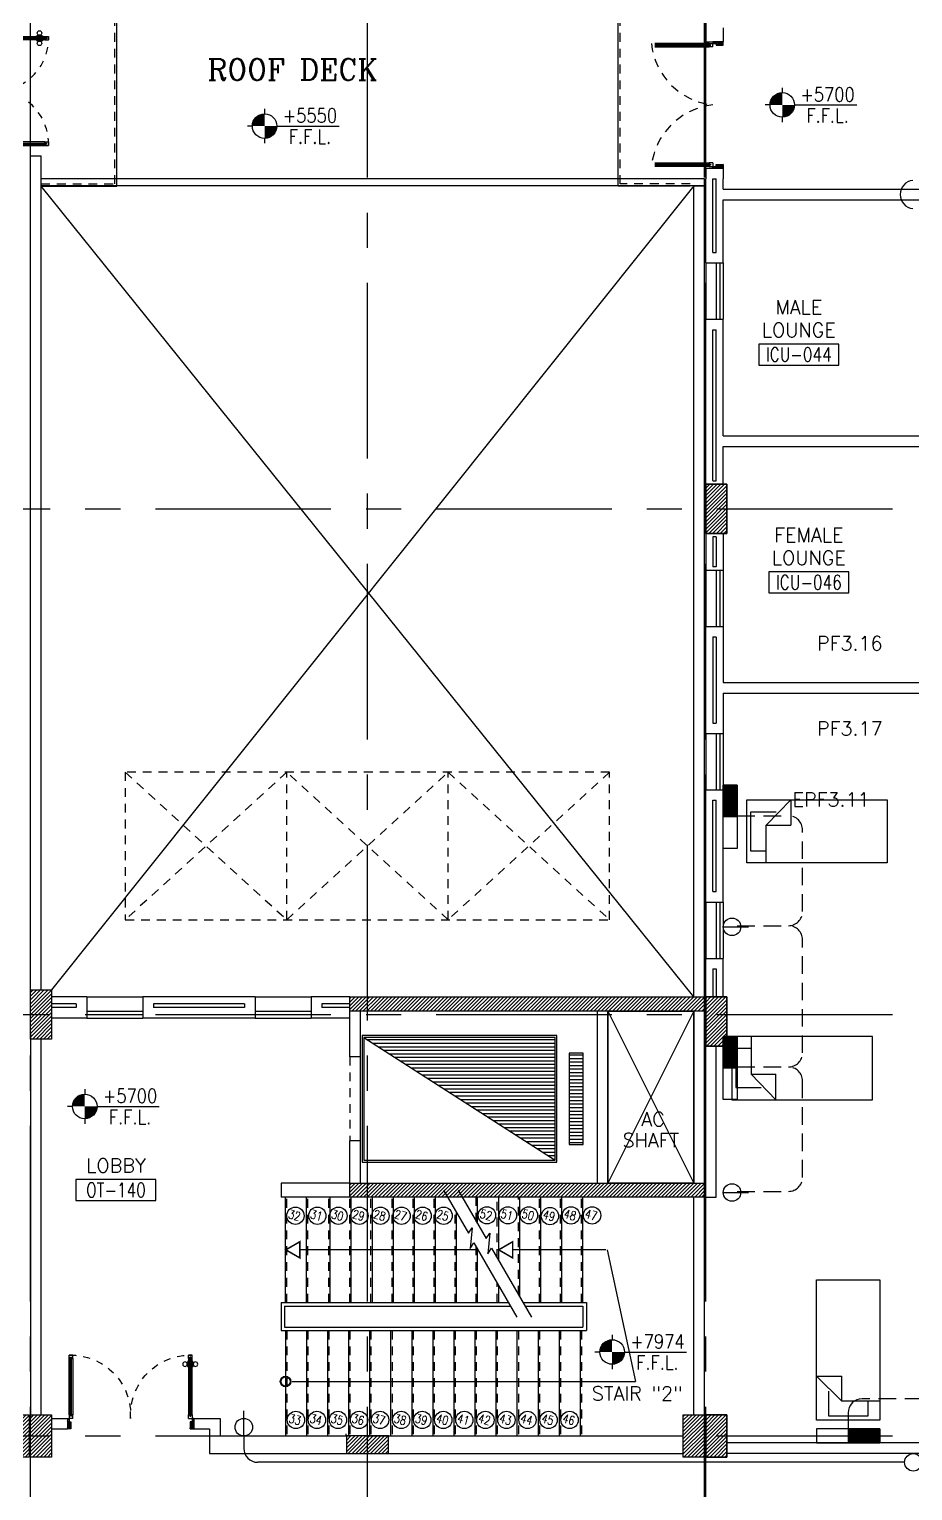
# Model space of a CAD drawing. Extents: x -0.4 to 91.9, y -1.1 to 78.4.
# Drawn here: x 42.55 to 55.14, y 36.19 to 57 of the extents above; entities that cross this region are included whole.
import ezdxf
from ezdxf.enums import TextEntityAlignment as Align

# ---------------------------------------------------------------- set-up
doc = ezdxf.new("R2010")
doc.units = 0
doc.header["$MEASUREMENT"] = 0
for name, pattern in [('CENTERX2', [4, 2.5, -0.5, 0.5, -0.5]), ('HIDDEN', [0.375, 0.25, -0.125]), ('HIDDEN2', [0.1875, 0.125, -0.0625])]:
    doc.linetypes.add(name, pattern=pattern)
doc.layers.get('0').update_dxf_attribs({"color": 11, "linetype": 'CONTINUOUS'})
for name, color, linetype in [('AXES', 11, 'CENTERX2'), ('COL', 11, 'CONTINUOUS'), ('DOOR', 11, 'CONTINUOUS'), ('E-CLINE', 2, 'CONTINUOUS'), ('E-HLINE', 2, 'HIDDEN'), ('E-SOCKETS', 4, 'CONTINUOUS'), ('E-TEXT', 4, 'CONTINUOUS'), ('FUR', 11, 'CONTINUOUS'), ('HAT', 11, 'CONTINUOUS'), ('HIDDEN', 11, 'HIDDEN2'), ('INSUL', 11, 'CONTINUOUS'), ('LEV-PL', 11, 'CONTINUOUS'), ('LIFTS', 11, 'CONTINUOUS'), ('RM-BOX', 11, 'CONTINUOUS'), ('RM-NAME', 11, 'CONTINUOUS'), ('RM-NO', 11, 'CONTINUOUS'), ('ROOF', 11, 'CONTINUOUS'), ('SHAFT', 11, 'CONTINUOUS'), ('STR', 11, 'CONTINUOUS'), ('WALL', 11, 'CONTINUOUS'), ('WIN', 11, 'CONTINUOUS')]:
    doc.layers.add(name, color=color, linetype=linetype)
doc.styles.add('ROMANC', font='romanc', dxfattribs={"height": 0.1})
doc.styles.add('ROMANS', font='ROMANS.shx', dxfattribs={"width": 0.6})
doc.styles.add('S', font='ROMANS.SHX')

# ---------------------------------------------------------------- blocks, each defined once
blk = doc.blocks.new('RM1')
at = {"layer": 'RM-BOX'}
blk.add_lwpolyline([(570, -200), (-570, -200), (-570, -500), (570, -500)], close=True, dxfattribs=at)
at = {"layer": 'RM-NAME', "style": 'ROMANS'}
for tag, p in [('ROOMNAME1', (0, 324)), ('ROOMNAME2', (0, 0))]:
    blk.add_attdef(tag, text='', height=200, dxfattribs=at).set_placement(p, align=Align.MIDDLE)
at = {"layer": 'RM-NO', "style": 'ROMANS', "width": 0.8}
blk.add_attdef('ROOMNO', text='', height=200, dxfattribs=at).set_placement((0, -350), align=Align.MIDDLE)
blk = doc.blocks.new('*X42')
at = {"color": 0}
for p, q in [((61359, 153159), (61540, 153340)), ((61359, 153212), (61487, 153340)), ((61359, 153265), (61434, 153340)), ((61359, 153318), (61380, 153340)), ((61393, 153140), (61593, 153340)), ((61446, 153140), (61646, 153340)), ((61499, 153140), (61699, 153340)), ((61552, 153140), (61752, 153340)), ((61605, 153140), (61805, 153340)), ((61658, 153140), (61858, 153340)), ((61711, 153140), (61911, 153340)), ((61764, 153140), (61964, 153340)), ((61817, 153140), (62017, 153340)), ((61870, 153140), (62070, 153340)), ((61923, 153140), (62123, 153340)), ((61976, 153140), (62176, 153340)), ((62029, 153140), (62229, 153340)), ((62082, 153140), (62282, 153340)), ((62135, 153140), (62335, 153340)), ((62188, 153140), (62388, 153340)), ((62241, 153140), (62441, 153340)), ((62294, 153140), (62494, 153340)), ((62347, 153140), (62547, 153340)), ((62400, 153140), (62600, 153340)), ((62453, 153140), (62653, 153340)), ((62506, 153140), (62706, 153340)), ((62559, 153140), (62759, 153340)), ((62612, 153140), (62812, 153340)), ((62665, 153140), (62865, 153340)), ((62718, 153140), (62918, 153340)), ((62771, 153140), (62971, 153340)), ((62825, 153140), (63025, 153340)), ((62878, 153140), (63078, 153340)), ((62931, 153140), (63131, 153340)), ((62984, 153140), (63184, 153340)), ((63037, 153140), (63237, 153340)), ((63090, 153140), (63290, 153340)), ((63143, 153140), (63343, 153340)), ((63196, 153140), (63396, 153340)), ((63249, 153140), (63449, 153340)), ((63302, 153140), (63502, 153340)), ((63355, 153140), (63555, 153340)), ((63408, 153140), (63608, 153340)), ((63461, 153140), (63661, 153340)), ((63514, 153140), (63714, 153340)), ((63567, 153140), (63767, 153340)), ((63620, 153140), (63820, 153340)), ((63673, 153140), (63873, 153340)), ((63726, 153140), (63926, 153340)), ((63779, 153140), (63979, 153340)), ((63832, 153140), (64032, 153340)), ((63885, 153140), (64085, 153340)), ((63938, 153140), (64138, 153340)), ((63991, 153140), (64191, 153340)), ((64044, 153140), (64244, 153340)), ((64097, 153140), (64297, 153340)), ((64150, 153140), (64350, 153340)), ((64203, 153140), (64403, 153340)), ((64256, 153140), (64456, 153340)), ((64309, 153140), (64509, 153340)), ((64362, 153140), (64562, 153340)), ((64416, 153140), (64616, 153340)), ((64469, 153140), (64669, 153340)), ((64522, 153140), (64722, 153340)), ((64575, 153140), (64775, 153340)), ((64628, 153140), (64828, 153340)), ((64681, 153140), (64881, 153340)), ((64734, 153140), (64934, 153340)), ((64787, 153140), (64987, 153340)), ((64840, 153140), (65040, 153340)), ((64893, 153140), (65093, 153340)), ((64946, 153140), (65146, 153340)), ((64999, 153140), (65199, 153340)), ((65052, 153140), (65252, 153340)), ((65105, 153140), (65305, 153340)), ((65158, 153140), (65358, 153340)), ((65211, 153140), (65411, 153340)), ((65264, 153140), (65464, 153340)), ((65317, 153140), (65517, 153340)), ((65370, 153140), (65570, 153340)), ((65423, 153140), (65623, 153340)), ((65476, 153140), (65676, 153340)), ((65529, 153140), (65729, 153340)), ((65582, 153140), (65782, 153340)), ((65635, 153140), (65835, 153340)), ((65688, 153140), (65888, 153340)), ((65741, 153140), (65941, 153340)), ((65794, 153140), (65994, 153340)), ((65847, 153140), (66047, 153340)), ((65900, 153140), (66100, 153340)), ((65953, 153140), (66153, 153340)), ((66007, 153140), (66207, 153340)), ((66060, 153140), (66260, 153340)), ((66113, 153140), (66313, 153340)), ((66166, 153140), (66366, 153340)), ((66219, 153140), (66409, 153330)), ((66272, 153140), (66409, 153277)), ((66325, 153140), (66409, 153224)), ((66378, 153140), (66409, 153171))]:
    blk.add_line(p, q, dxfattribs=at)
blk = doc.blocks.new('*X41')
at = {"color": 0}
for p, q in [((61359, 155811), (61538, 155990)), ((61359, 155864), (61485, 155990)), ((61359, 155917), (61432, 155990)), ((61359, 155970), (61379, 155990)), ((61391, 155790), (61591, 155990)), ((61444, 155790), (61644, 155990)), ((61497, 155790), (61697, 155990)), ((61550, 155790), (61750, 155990)), ((61603, 155790), (61803, 155990)), ((61656, 155790), (61856, 155990)), ((61709, 155790), (61909, 155990)), ((61762, 155790), (61962, 155990)), ((61815, 155790), (62015, 155990)), ((61868, 155790), (62068, 155990)), ((61921, 155790), (62121, 155990)), ((61974, 155790), (62174, 155990)), ((62027, 155790), (62227, 155990)), ((62080, 155790), (62280, 155990)), ((62133, 155790), (62333, 155990)), ((62186, 155790), (62386, 155990)), ((62240, 155790), (62440, 155990)), ((62293, 155790), (62493, 155990)), ((62346, 155790), (62546, 155990)), ((62399, 155790), (62599, 155990)), ((62452, 155790), (62652, 155990)), ((62505, 155790), (62705, 155990)), ((62558, 155790), (62758, 155990)), ((62611, 155790), (62811, 155990)), ((62664, 155790), (62864, 155990)), ((62717, 155790), (62917, 155990)), ((62770, 155790), (62970, 155990)), ((62823, 155790), (63023, 155990)), ((62876, 155790), (63076, 155990)), ((62929, 155790), (63129, 155990)), ((62982, 155790), (63182, 155990)), ((63035, 155790), (63235, 155990)), ((63088, 155790), (63288, 155990)), ((63141, 155790), (63341, 155990)), ((63194, 155790), (63394, 155990)), ((63247, 155790), (63447, 155990)), ((63300, 155790), (63500, 155990)), ((63353, 155790), (63553, 155990)), ((63406, 155790), (63606, 155990)), ((63459, 155790), (63659, 155990)), ((63512, 155790), (63712, 155990)), ((63565, 155790), (63765, 155990)), ((63618, 155790), (63818, 155990)), ((63671, 155790), (63871, 155990)), ((63724, 155790), (63924, 155990)), ((63777, 155790), (63977, 155990)), ((63830, 155790), (64030, 155990)), ((63884, 155790), (64084, 155990)), ((63937, 155790), (64137, 155990)), ((63990, 155790), (64190, 155990)), ((64043, 155790), (64243, 155990)), ((64096, 155790), (64296, 155990)), ((64149, 155790), (64349, 155990)), ((64202, 155790), (64402, 155990)), ((64255, 155790), (64455, 155990)), ((64308, 155790), (64508, 155990)), ((64361, 155790), (64561, 155990)), ((64414, 155790), (64614, 155990)), ((64467, 155790), (64667, 155990)), ((64520, 155790), (64720, 155990)), ((64573, 155790), (64773, 155990)), ((64626, 155790), (64826, 155990)), ((64679, 155790), (64879, 155990)), ((64732, 155790), (64932, 155990)), ((64785, 155790), (64985, 155990)), ((64838, 155790), (65038, 155990)), ((64891, 155790), (65091, 155990)), ((64944, 155790), (65144, 155990)), ((64997, 155790), (65197, 155990)), ((65050, 155790), (65250, 155990)), ((65103, 155790), (65303, 155990)), ((65156, 155790), (65356, 155990)), ((65209, 155790), (65409, 155990)), ((65262, 155790), (65462, 155990)), ((65315, 155790), (65515, 155990)), ((65368, 155790), (65568, 155990)), ((65421, 155790), (65621, 155990)), ((65475, 155790), (65675, 155990)), ((65528, 155790), (65728, 155990)), ((65581, 155790), (65781, 155990)), ((65634, 155790), (65834, 155990)), ((65687, 155790), (65887, 155990)), ((65740, 155790), (65940, 155990)), ((65793, 155790), (65993, 155990)), ((65846, 155790), (66046, 155990)), ((65899, 155790), (66099, 155990)), ((65952, 155790), (66152, 155990)), ((66005, 155790), (66205, 155990)), ((66058, 155790), (66258, 155990)), ((66111, 155790), (66311, 155990)), ((66164, 155790), (66364, 155990)), ((66217, 155790), (66409, 155982)), ((66270, 155790), (66409, 155929)), ((66323, 155790), (66409, 155876)), ((66376, 155790), (66409, 155823))]:
    blk.add_line(p, q, dxfattribs=at)
blk = doc.blocks.new('*X34')
at = {"color": 0}
for p, q in [((140176, 227700), (140376, 227700)), ((140176, 227650), (140376, 227650)), ((140176, 227600), (140376, 227600)), ((140176, 227550), (140376, 227550)), ((140176, 227500), (140376, 227500)), ((140176, 227450), (140376, 227450)), ((140176, 227400), (140376, 227400)), ((140176, 227350), (140376, 227350)), ((140176, 227300), (140376, 227300)), ((140176, 227250), (140376, 227250)), ((140176, 227200), (140376, 227200)), ((140176, 227150), (140376, 227150)), ((140176, 227100), (140376, 227100)), ((140176, 227050), (140376, 227050)), ((140176, 227000), (140376, 227000)), ((140176, 226950), (140376, 226950)), ((140176, 226900), (140376, 226900)), ((140176, 226850), (140376, 226850)), ((140176, 226800), (140376, 226800)), ((140176, 226750), (140376, 226750)), ((140176, 226700), (140376, 226700)), ((140176, 226650), (140376, 226650)), ((140176, 226600), (140376, 226600)), ((140176, 226550), (140376, 226550)), ((140176, 226500), (140376, 226500)), ((140176, 226450), (140376, 226450))]:
    blk.add_line(p, q, dxfattribs=at)
blk = doc.blocks.new('*X35')
at = {"color": 0}
for p, q in [((477438, 147300), (480112, 147300)), ((477516, 147250), (480112, 147250)), ((477594, 147200), (480112, 147200)), ((477671, 147150), (480112, 147150)), ((477749, 147100), (480112, 147100)), ((477827, 147050), (480112, 147050)), ((477905, 147000), (480112, 147000)), ((477983, 146950), (480112, 146950)), ((478061, 146900), (480112, 146900)), ((478139, 146850), (480112, 146850)), ((478216, 146800), (480112, 146800)), ((478294, 146750), (480112, 146750)), ((478372, 146700), (480112, 146700)), ((478450, 146650), (480112, 146650)), ((478528, 146600), (480112, 146600)), ((478606, 146550), (480112, 146550)), ((478684, 146500), (480112, 146500)), ((478761, 146450), (480112, 146450)), ((478839, 146400), (480112, 146400)), ((478917, 146350), (480112, 146350)), ((478995, 146300), (480112, 146300)), ((479073, 146250), (480112, 146250)), ((479151, 146200), (480112, 146200)), ((479229, 146150), (480112, 146150)), ((479306, 146100), (480112, 146100)), ((479384, 146050), (480112, 146050)), ((479462, 146000), (480112, 146000)), ((479540, 145950), (480112, 145950)), ((479618, 145900), (480112, 145900)), ((479696, 145850), (480112, 145850)), ((479774, 145800), (480112, 145800)), ((479851, 145750), (480112, 145750)), ((479929, 145700), (480112, 145700)), ((480007, 145650), (480112, 145650)), ((480085, 145600), (480112, 145600))]:
    blk.add_line(p, q, dxfattribs=at)
blk = doc.blocks.new('LEV1')
at = {"layer": 'LEV-PL'}
for p, q in [((0, 245), (0, 175)), ((-175, 0), (-245, 0)), ((175, 0), (1061, 0)), ((0, -175), (0, -245))]:
    blk.add_line(p, q, dxfattribs=at)
at = {"layer": 'LEV-PL', "const_width": 175}
for points in [[(-88, 0, -0.414214), (0, 88, -1)], [(88, 0, -0.414214), (0, -88, -1)]]:
    blk.add_lwpolyline(points, format="xyb", dxfattribs=at)
at = {"layer": 'LEV-PL'}
blk.add_circle((0, 0), 175, dxfattribs=at)
at = {"layer": 'LEV-PL', "color": 4, "style": 'S', "width": 0.85}
for tag, p in [('+0000', (646, 50)), ('F.F.L.', (646, -250))]:
    blk.add_attdef(tag, text='', height=200, dxfattribs=at).set_placement(p, align=Align.CENTER)
blk = doc.blocks.new('A$C1DFA4FE8')
at = {"layer": 'DOOR', "color": 0, "linetype": 'ByBlock'}
for p, q in [((0, 1631), (0, 1581)), ((0, 1581), (0, 1631)), ((50, 1631), (0, 1631)), ((50, 1581), (0, 1581)), ((30, 1614), (30, 1598)), ((50, 1614), (30, 1614)), ((50, 1598), (30, 1598)), ((50, 1631), (50, 1614)), ((50, 1598), (50, 1581)), ((750, 1614), (750, 1631)), ((750, 1631), (800, 1631)), ((770, 1614), (750, 1614)), ((750, 1581), (750, 1598)), ((750, 1598), (770, 1598)), ((800, 1581), (750, 1581)), ((770, 1598), (770, 1614)), ((950, 1656), (800, 1656)), ((800, 1656), (800, 1631)), ((800, 1581), (800, 1631)), ((800, 1631), (850, 1631)), ((850, 1631), (850, 1606)), ((850, 1606), (950, 1606)), ((950, 1606), (950, 1656)), ((0, 81), (0, 131)), ((0, 131), (0, 81)), ((50, 131), (0, 131)), ((50, 81), (0, 81)), ((30, 98), (30, 114)), ((50, 114), (30, 114)), ((50, 98), (30, 98)), ((50, 114), (50, 131)), ((50, 81), (50, 98)), ((83, 131), (83, 138)), ((173, 138), (83, 138)), ((83, 81), (83, 74)), ((173, 74), (83, 74)), ((95, 138), (95, 147)), ((95, 147), (160, 147)), ((95, 138), (160, 138)), ((95, 74), (95, 65)), ((95, 74), (160, 74)), ((95, 65), (160, 65)), ((160, 138), (160, 147)), ((160, 74), (160, 65)), ((173, 131), (173, 138)), ((173, 81), (173, 74)), ((750, 131), (750, 114)), ((800, 131), (750, 131)), ((750, 114), (770, 114)), ((750, 98), (750, 81)), ((770, 98), (750, 98)), ((750, 81), (800, 81)), ((770, 114), (770, 98)), ((800, 131), (800, 81)), ((800, 56), (800, 81)), ((800, 81), (850, 81)), ((950, 56), (800, 56)), ((850, 106), (950, 106)), ((850, 81), (850, 106)), ((950, 106), (950, 56))]:
    blk.add_line(p, q, dxfattribs=at)
at = {"layer": 'DOOR', "linetype": 'ByBlock'}
for p, q in [((750, 1631), (50, 1631)), ((750, 1614), (50, 1614)), ((750, 1598), (50, 1598)), ((50, 1581), (750, 1581)), ((50, 131), (750, 131)), ((750, 114), (50, 114)), ((750, 98), (50, 98)), ((750, 81), (50, 81))]:
    blk.add_line(p, q, dxfattribs=at)
at = {"layer": 'DOOR', "color": 9, "linetype": 'ByBlock'}
for p, q in [((950, 1606), (837, 1656)), ((950, 1606), (850, 1619)), ((950, 1606), (910, 1656)), ((950, 106), (837, 56)), ((950, 106), (850, 93)), ((950, 106), (910, 56))]:
    blk.add_line(p, q, dxfattribs=at)
at = {"layer": 'DOOR', "color": 0, "linetype": 'ByBlock'}
for centre in [(128, 179), (128, 32)]:
    blk.add_circle(centre, 32.4, dxfattribs=at)
at = {"layer": 'DOOR', "linetype": 'HIDDEN', "ltscale": 0.5}
for centre, start, end in [((752, 1606), 178.0938, 273.7249), ((752, 106), 86.2751, 181.9062)]:
    blk.add_arc(centre, 752, start, end, dxfattribs=at)
at = {"layer": 'DOOR', "color": 9, "linetype": 'ByBlock'}
for centre, radius, start, end in [((950, 1606), 154, 161.1053, 166.2858), ((950, 1606), 134, 158.1598, 169.28), ((950, 1606), 114, 154.0838, 167.3774), ((950, 1606), 94.4, 148.0182, 180), ((950, 1606), 74.4, 137.7764, 180), ((950, 1606), 54.4, 113.2074, 180), ((950, 1606), 34.4, 90, 180), ((950, 1606), 14.4, 90, 180), ((950, 106), 154, 193.7142, 198.8947), ((950, 106), 134, 190.72, 201.8402), ((950, 106), 114, 192.6226, 205.9162), ((950, 106), 94.4, 180, 211.9818), ((950, 106), 74.4, 180, 222.2236), ((950, 106), 54.4, 180, 246.7926), ((950, 106), 34.4, 180, 270), ((950, 106), 14.4, 180, 270)]:
    blk.add_arc(centre, radius, start, end, dxfattribs=at)
blk = doc.blocks.new('C11')
at = {"layer": 'HAT'}
h = blk.add_hatch(dxfattribs=at)
h.set_pattern_fill('ANSI31', color=256, scale=300, style=0)
h.set_pattern_definition([(45, (-248556.182, -75061.005), (-26.5165043, 26.5165043), [])])
h.paths.add_polyline_path([(300, 700), (0, 700), (0, 350), (300, 350)])
h.paths.add_polyline_path([(300, 350), (0, 350), (0, 0), (300, 0)])
at = {"layer": 'COL'}
blk.add_lwpolyline([(300, 700), (300, 0), (0, 0), (0, 700)], close=True, dxfattribs=at)
blk = doc.blocks.new('C5V')
at = {"layer": 'HAT'}
h = blk.add_hatch(dxfattribs=at)
h.set_pattern_fill('ANSI31', color=256, scale=300, style=0)
h.set_pattern_definition([(45, (-249196.182, -54711.005), (-26.5165043, 26.5165043), [])])
h.paths.add_polyline_path([(-20, 600), (-320, 600), (-320, 300), (-20, 300)])
h.paths.add_polyline_path([(-20, 300), (-320, 300), (-320, 0), (-20, 0)])
h = blk.add_hatch(dxfattribs=at)
h.set_pattern_fill('ANSI31', color=256, scale=300, style=0)
h.set_pattern_definition([(45, (-248876.182, -54711.005), (-26.5165043, 26.5165043), [])])
h.paths.add_polyline_path([(300, 600), (0, 600), (0, 300), (300, 300)])
h.paths.add_polyline_path([(300, 300), (0, 300), (0, 0), (300, 0)])
at = {"layer": 'COL'}
for points in [[(-20, 600), (-20, 0), (-320, 0), (-320, 600)], [(300, 600), (300, 0), (0, 0), (0, 600)]]:
    blk.add_lwpolyline(points, close=True, dxfattribs=at)
blk = doc.blocks.new('A$C272A55A0')
at = {"layer": 'DOOR', "color": 0, "linetype": 'ByBlock'}
for p, q in [((0, 900), (0, 1050)), ((50, 1050), (0, 1050)), ((50, 950), (50, 1050)), ((1750, 950), (1750, 1050)), ((1750, 1050), (1800, 1050)), ((1800, 1050), (1800, 900)), ((0, 900), (25, 900)), ((25, 950), (50, 950)), ((25, 900), (25, 950)), ((75, 900), (25, 900)), ((25, 850), (25, 900)), ((42, 850), (25, 850)), ((58, 870), (42, 870)), ((42, 870), (42, 850)), ((58, 850), (58, 870)), ((75, 850), (58, 850)), ((75, 900), (75, 850)), ((1725, 900), (1775, 900)), ((1725, 900), (1725, 850)), ((1725, 850), (1742, 850)), ((1742, 870), (1758, 870)), ((1742, 850), (1742, 870)), ((1775, 950), (1750, 950)), ((1758, 870), (1758, 850)), ((1758, 850), (1775, 850)), ((1775, 900), (1775, 950)), ((1800, 900), (1775, 900)), ((1775, 850), (1775, 900)), ((25, 50), (42, 50)), ((25, 50), (25, 0)), ((25, 0), (75, 0)), ((75, 0), (25, 0)), ((42, 50), (42, 30)), ((42, 30), (58, 30)), ((58, 50), (75, 50)), ((58, 50), (58, 30)), ((75, 50), (75, 0)), ((1718, 160), (1709, 160)), ((1709, 95), (1709, 160)), ((1718, 95), (1709, 95)), ((1725, 173), (1718, 173)), ((1718, 173), (1718, 83)), ((1718, 95), (1718, 160)), ((1725, 83), (1718, 83)), ((1742, 50), (1725, 50)), ((1725, 50), (1725, 0)), ((1775, 0), (1725, 0)), ((1725, 0), (1775, 0)), ((1742, 50), (1742, 30)), ((1758, 30), (1742, 30)), ((1775, 50), (1758, 50)), ((1758, 50), (1758, 30)), ((1775, 173), (1782, 173)), ((1775, 83), (1782, 83)), ((1775, 50), (1775, 0)), ((1782, 173), (1782, 83)), ((1782, 160), (1791, 160)), ((1782, 95), (1782, 160)), ((1782, 95), (1791, 95)), ((1791, 95), (1791, 160))]:
    blk.add_line(p, q, dxfattribs=at)
at = {"layer": 'DOOR', "color": 9, "linetype": 'ByBlock'}
for p, q in [((50, 1050), (0, 1010)), ((50, 1050), (0, 937)), ((50, 1050), (37, 950)), ((1750, 1050), (1800, 1010)), ((1750, 1050), (1800, 937)), ((1750, 1050), (1763, 950))]:
    blk.add_line(p, q, dxfattribs=at)
at = {"layer": 'DOOR', "linetype": 'ByBlock'}
for p, q in [((25, 850), (25, 50)), ((42, 850), (42, 50)), ((58, 850), (58, 50)), ((75, 50), (75, 850)), ((1725, 50), (1725, 850)), ((1742, 850), (1742, 50)), ((1758, 850), (1758, 50)), ((1775, 850), (1775, 50))]:
    blk.add_line(p, q, dxfattribs=at)
at = {"layer": 'DOOR', "color": 0, "linetype": 'ByBlock'}
for centre in [(1676, 128), (1824, 128)]:
    blk.add_circle(centre, 32.4, dxfattribs=at)
at = {"layer": 'DOOR', "color": 9, "linetype": 'ByBlock'}
for centre, radius, start, end in [((50, 1050), 34.4, 180, 270), ((50, 1050), 14.4, 180, 270), ((1750, 1050), 14.4, 270, 0), ((1750, 1050), 34.4, 270, 0), ((50, 1050), 54.4, 203.2074, 270), ((50, 1050), 74.4, 227.7764, 270), ((50, 1050), 94.4, 238.0182, 270), ((50, 1050), 114, 244.0838, 257.3774), ((50, 1050), 134, 248.1598, 259.28), ((50, 1050), 154, 251.1053, 256.2858), ((1750, 1050), 54.4, 270, 336.7926), ((1750, 1050), 74.4, 270, 312.2236), ((1750, 1050), 94.4, 270, 301.9818), ((1750, 1050), 114, 282.6226, 295.9162), ((1750, 1050), 134, 280.72, 291.8402), ((1750, 1050), 154, 283.7142, 288.8947)]:
    blk.add_arc(centre, radius, start, end, dxfattribs=at)
at = {"layer": 'DOOR', "linetype": 'HIDDEN', "ltscale": 0.5}
for centre, start, end in [((50, 851), 268.3174, 3.2965), ((1750, 851), 176.7035, 271.6826)]:
    blk.add_arc(centre, 851, start, end, dxfattribs=at)
at = {"layer": 'WALL', "linetype": 'ByBlock'}
blk.add_line((1800, 900), (1800, 1050), dxfattribs=at)
blk = doc.blocks.new('BHU')
at = {"color": 8}
for p, q in [((0, -311), (145, 1)), ((0, -340), (159, 1)), ((0, -370), (173, 1)), ((0, -399), (187, 1)), ((0, -281), (132, 1)), ((0, -251), (118, 1)), ((0, -15), (7, 1)), ((0, -44), (21, 1)), ((0, -74), (35, 1)), ((0, -104), (49, 1)), ((0, -133), (63, 1)), ((0, -163), (76, 1)), ((0, -192), (90, 1)), ((0, -222), (104, 1)), ((0, -429), (199, -1)), ((4, -450), (199, -31)), ((18, -450), (199, -61)), ((32, -450), (199, -90)), ((45, -450), (199, -120)), ((59, -450), (199, -149)), ((73, -450), (199, -179)), ((87, -450), (199, -208)), ((101, -450), (199, -238)), ((114, -450), (199, -268)), ((128, -450), (199, -297)), ((142, -450), (199, -327)), ((156, -450), (199, -356)), ((169, -450), (199, -386)), ((183, -450), (199, -416)), ((197, -450), (199, -445))]:
    blk.add_line(p, q, dxfattribs=at)
at = {"layer": 'E-SOCKETS'}
for p, q in [((0, 450), (199, 450)), ((0, -450), (0, 450)), ((199, 450), (199, -450))]:
    blk.add_line(p, q, dxfattribs=at)
at = {"layer": 'E-SOCKETS', "color": 4}
for p, q in [((0, 1), (199, 1)), ((0, -450), (199, -450))]:
    blk.add_line(p, q, dxfattribs=at)

msp = doc.modelspace()

# ---------------------------------------------------------------- hatches: boundary and pattern name
at = {"layer": 'HAT'}
h = msp.add_hatch(dxfattribs=at)
h.set_pattern_fill('ANSI31', color=256, scale=0.3, style=0)
h.set_pattern_definition([(45, (-341.19523, -5.161), (-0.0265165043, 0.0265165043), [])])
h.paths.add_polyline_path([(47.37, 36.97), (47.07, 36.97), (47.07, 36.72), (47.37, 36.72)])
h.paths.add_polyline_path([(47.67, 36.97), (47.37, 36.97), (47.37, 36.72), (47.67, 36.72)])

# ---------------------------------------------------------------- linework, layer by layer
at = {"layer": 'AXES'}
for p, q in [((47.37, -1.1143), (47.37, 77.6984)), ((42.57, -1.1143), (42.57, 77.3484)), ((52.17, -1.1143), (52.17, 77.3484)), ((52.19, -1.1143), (52.19, 77.3484)), ((0.35, 50.17), (68.39, 50.17)), ((0.35, 42.97), (68.39, 42.97)), ((0.35, 36.97), (68.39, 36.97))]:
    msp.add_line(p, q, dxfattribs=at)
at = {"layer": 'COL'}
for points in [[(52.17, 43.22), (52.17, 43.02), (47.12, 43.02), (47.12, 43.22)], [(52.17, 40.57), (52.17, 40.37), (47.12, 40.37), (47.12, 40.57)], [(47.07, 36.97), (47.07, 36.72), (47.67, 36.72), (47.67, 36.97)]]:
    msp.add_lwpolyline(points, close=True, dxfattribs=at)
at = {"layer": 'DOOR', "color": 0, "linetype": 'ByBlock'}
for p, q in [((52.44, 56.82), (52.29, 56.82)), ((52.29, 56.82), (52.29, 56.795)), ((52.44, 56.77), (52.44, 56.82)), ((52.24, 56.778), (52.24, 56.795)), ((52.24, 56.795), (52.29, 56.795)), ((52.26, 56.778), (52.24, 56.778)), ((52.24, 56.745), (52.24, 56.762)), ((52.24, 56.762), (52.26, 56.762)), ((52.29, 56.745), (52.24, 56.745)), ((52.26, 56.762), (52.26, 56.778)), ((52.29, 56.745), (52.29, 56.795)), ((52.29, 56.795), (52.34, 56.795)), ((52.34, 56.795), (52.34, 56.77)), ((52.34, 56.77), (52.44, 56.77)), ((52.24, 55.095), (52.24, 55.078)), ((52.29, 55.095), (52.24, 55.095)), ((52.24, 55.078), (52.26, 55.078)), ((52.24, 55.062), (52.24, 55.045)), ((52.26, 55.062), (52.24, 55.062)), ((52.24, 55.045), (52.29, 55.045)), ((52.26, 55.078), (52.26, 55.062)), ((52.29, 55.095), (52.29, 55.045)), ((52.29, 55.02), (52.29, 55.045)), ((52.29, 55.045), (52.34, 55.045)), ((52.44, 55.02), (52.29, 55.02)), ((52.34, 55.07), (52.44, 55.07)), ((52.34, 55.045), (52.34, 55.07)), ((52.44, 55.07), (52.44, 55.02))]:
    msp.add_line(p, q, dxfattribs=at)
at = {"layer": 'DOOR', "color": 9, "linetype": 'ByBlock'}
for p, q in [((52.44, 56.77), (52.3263, 56.82)), ((52.44, 56.77), (52.3999, 56.82)), ((52.44, 56.77), (52.34, 56.7834)), ((52.44, 55.07), (52.3263, 55.02)), ((52.44, 55.07), (52.34, 55.0566)), ((52.44, 55.07), (52.3999, 55.02))]:
    msp.add_line(p, q, dxfattribs=at)
at = {"layer": 'DOOR', "linetype": 'ByBlock'}
for p, q in [((52.24, 56.795), (51.465, 56.795)), ((52.24, 56.778), (51.465, 56.778)), ((52.24, 56.762), (51.465, 56.762)), ((51.465, 56.745), (52.24, 56.745)), ((51.465, 55.095), (52.24, 55.095)), ((52.24, 55.078), (51.465, 55.078)), ((52.24, 55.062), (51.465, 55.062)), ((52.24, 55.045), (51.465, 55.045))]:
    msp.add_line(p, q, dxfattribs=at)
at = {"layer": 'DOOR', "color": 9, "linetype": 'ByBlock'}
for centre, radius, start, end in [((52.44, 56.77), 0.1544, 161.10529, 166.28577), ((52.44, 56.77), 0.1344, 158.15985, 169.28002), ((52.44, 56.77), 0.1144, 154.08384, 167.37743), ((52.44, 56.77), 0.0944, 148.01819, 180), ((52.44, 56.77), 0.0744, 137.77643, 180), ((52.44, 56.77), 0.0544, 113.20738, 180), ((52.44, 56.77), 0.0344, 90, 180), ((52.44, 56.77), 0.0144, 90, 180), ((52.44, 55.07), 0.1544, 193.71423, 198.89471), ((52.44, 55.07), 0.1344, 190.71998, 201.84015), ((52.44, 55.07), 0.1144, 192.62257, 205.91616), ((52.44, 55.07), 0.0944, 180, 211.98181), ((52.44, 55.07), 0.0744, 180, 222.22357), ((52.44, 55.07), 0.0544, 180, 246.79262), ((52.44, 55.07), 0.0344, 180, 270), ((52.44, 55.07), 0.0144, 180, 270)]:
    msp.add_arc(centre, radius, start, end, dxfattribs=at)
at = {"layer": 'DOOR', "linetype": 'HIDDEN', "ltscale": 0.5}
for centre, start, end in [((52.3972, 56.9022), 186.23095, 263.76895), ((52.3972, 54.9378), 96.23105, 173.76905)]:
    msp.add_arc(centre, 0.9881, start, end, dxfattribs=at)
at = {"layer": 'E-CLINE', "color": 4, "linetype": 'ByBlock'}
for p, q in [((54.2183, 37.2982), (54.2183, 37.0694)), ((45.6078, 36.97), (45.6078, 36.795)), ((55.0229, 36.595), (45.8078, 36.595))]:
    msp.add_line(p, q, dxfattribs=at)
for centre, radius, start, end in [((55.1605, 54.645), 0.201, 95.84198, 264.15802), ((54.4183, 37.2982), 0.2, 90, 180), ((45.8078, 36.795), 0.2, 180, 270)]:
    msp.add_arc(centre, radius, start, end, dxfattribs=at)
at = {"layer": 'E-HLINE', "color": 4}
for p, q in [((52.6394, 45.799), (53.369, 45.799)), ((53.569, 44.435), (53.569, 45.599)), ((52.6394, 44.235), (53.369, 44.235)), ((53.569, 42.4235), (53.569, 44.035)), ((52.6394, 42.2235), (53.369, 42.2235)), ((53.569, 40.6518), (53.569, 42.0235)), ((52.6394, 40.4518), (53.369, 40.4518)), ((55.2778, 37.4982), (54.4183, 37.4982))]:
    msp.add_line(p, q, dxfattribs=at)
for centre, start, end in [((53.369, 45.599), 0, 90), ((53.369, 44.435), 270, 0), ((53.369, 44.035), 0, 90), ((53.369, 42.4235), 270, 0), ((53.369, 42.0235), 0, 90), ((53.369, 40.6518), 270, 0)]:
    msp.add_arc(centre, 0.2, start, end, dxfattribs=at)
at = {"layer": 'E-SOCKETS'}
for p, q in [((52.44, 44.2189), (52.7983, 44.2189)), ((52.44, 40.4357), (52.7983, 40.4357)), ((45.6078, 36.97), (45.6078, 37.3283))]:
    msp.add_line(p, q, dxfattribs=at)
for centre in [(52.565, 44.2189), (52.565, 40.4357), (45.6078, 37.095), (55.1479, 36.595)]:
    msp.add_circle(centre, 0.125, dxfattribs=at)
at = {"layer": 'FUR'}
for p, q in [((52.7771, 46.0282), (54.7771, 46.0282)), ((52.7771, 45.1282), (52.7771, 46.0282)), ((53.0488, 45.667), (53.4022, 46.0282)), ((53.4022, 46.0282), (53.4022, 45.667)), ((54.7771, 46.0282), (54.7771, 45.1282)), ((52.8326, 45.856), (53.1923, 45.856)), ((52.8326, 45.2981), (52.8326, 45.856)), ((53.0488, 45.667), (53.4022, 45.667)), ((53.0488, 45.1282), (53.0488, 45.667)), ((53.0488, 45.2981), (52.8326, 45.2981)), ((54.7771, 45.1282), (52.7771, 45.1282)), ((54.5639, 42.6575), (52.5639, 42.6575)), ((52.5639, 42.6575), (52.5639, 41.7575)), ((52.8355, 42.6575), (52.8355, 42.1186)), ((54.5639, 41.7575), (54.5639, 42.6575)), ((52.6193, 42.4876), (52.6193, 41.9297)), ((52.8355, 42.4876), (52.6193, 42.4876)), ((52.8355, 42.1186), (53.1889, 42.1186)), ((52.8355, 42.1186), (53.1889, 41.7575)), ((53.1889, 41.7575), (53.1889, 42.1186)), ((52.6193, 41.9297), (52.979, 41.9297)), ((52.5639, 41.7575), (54.5639, 41.7575)), ((53.7694, 37.1944), (53.7694, 39.1944)), ((53.7694, 39.1944), (54.6694, 39.1944)), ((54.6694, 39.1944), (54.6694, 37.1944)), ((53.7694, 37.8194), (54.1306, 37.8194)), ((54.1306, 37.466), (53.7694, 37.8194)), ((54.1306, 37.466), (54.1306, 37.8194)), ((53.9416, 37.2498), (53.9416, 37.6095)), ((54.6694, 37.466), (54.1306, 37.466)), ((54.4995, 37.466), (54.4995, 37.2498)), ((54.4995, 37.2498), (53.9416, 37.2498)), ((54.6694, 37.1944), (53.7694, 37.1944))]:
    msp.add_line(p, q, dxfattribs=at)
at = {"layer": 'HIDDEN'}
for p, q in [((50.82, 46.42), (43.92, 46.42)), ((43.92, 46.42), (43.92, 44.32)), ((46.22, 46.42), (43.92, 44.32)), ((43.92, 46.42), (46.22, 44.32)), ((48.52, 44.32), (46.22, 46.42)), ((46.22, 44.32), (48.52, 46.42)), ((46.22, 44.32), (46.22, 46.42)), ((46.22, 44.32), (46.22, 46.42)), ((50.82, 46.42), (48.52, 44.32)), ((48.52, 46.42), (50.82, 44.32)), ((48.52, 44.32), (48.52, 46.42)), ((48.52, 44.32), (48.52, 46.42)), ((50.82, 44.32), (50.82, 46.42)), ((43.92, 44.32), (50.82, 44.32)), ((47.12, 42.37), (47.12, 41.17))]:
    msp.add_line(p, q, dxfattribs=at)
at = {"layer": 'INSUL'}
for p, q in [((52.29, 53.82), (52.29, 54.87)), ((52.29, 54.87), (52.34, 54.87)), ((52.34, 53.82), (52.34, 54.87)), ((52.29, 53.82), (52.34, 53.82)), ((52.29, 50.573), (52.29, 52.72)), ((52.29, 52.72), (52.34, 52.72)), ((52.34, 50.573), (52.34, 52.72)), ((52.293, 50.57), (52.337, 50.57)), ((52.29, 49.77), (52.29, 49.348)), ((52.34, 49.77), (52.29, 49.77)), ((52.34, 49.77), (52.34, 49.348)), ((52.337, 49.345), (52.293, 49.345)), ((52.29, 48.342), (52.29, 47.12)), ((52.293, 48.345), (52.337, 48.345)), ((52.34, 48.342), (52.34, 47.12)), ((52.29, 47.12), (52.34, 47.12)), ((52.29, 44.72), (52.29, 46.02)), ((52.29, 46.02), (52.34, 46.02)), ((52.34, 44.72), (52.34, 46.02)), ((52.29, 44.72), (52.34, 44.72)), ((52.29, 43.62), (52.29, 43.22)), ((52.29, 43.62), (52.34, 43.62)), ((52.34, 43.62), (52.34, 43.22)), ((43.22, 43.12), (42.87, 43.12)), ((43.22, 43.12), (43.22, 43.07)), ((44.32, 43.12), (44.32, 43.07)), ((45.62, 43.12), (44.32, 43.12)), ((45.62, 43.12), (45.62, 43.07)), ((47.12, 43.12), (46.72, 43.12)), ((46.72, 43.12), (46.72, 43.07)), ((43.22, 43.07), (42.87, 43.07)), ((45.62, 43.07), (44.32, 43.07)), ((47.12, 43.07), (46.72, 43.07))]:
    msp.add_line(p, q, dxfattribs=at)
for centre, start, end in [((52.293, 50.573), 180, 270), ((52.337, 50.573), 270, 360), ((52.293, 49.348), 180, 270), ((52.337, 49.348), 270, 360), ((52.293, 48.342), 90, 180), ((52.337, 48.342), 360, 90)]:
    msp.add_arc(centre, 0.003, start, end, dxfattribs=at)
at = {"layer": 'LIFTS'}
for p, q in [((47.32, 42.645), (50.045, 40.895)), ((47.27, 41.17), (47.27, 42.37))]:
    msp.add_line(p, q, dxfattribs=at)
for points in [[(47.295, 40.87), (50.07, 40.87), (50.07, 42.67), (47.295, 42.67)], [(47.32, 40.895), (50.045, 40.895), (50.045, 42.645), (47.32, 42.645)], [(50.245, 41.12), (50.445, 41.12), (50.445, 42.42), (50.245, 42.42)]]:
    msp.add_lwpolyline(points, close=True, dxfattribs=at)
at = {"layer": 'ROOF'}
for p, q in [((42.57, 43.22), (42.57, 55.195)), ((42.57, 55.195), (42.72, 55.195)), ((42.72, 43.32), (42.72, 55.195)), ((52.17, 54.87), (42.72, 54.87)), ((52.17, 54.77), (42.72, 54.77)), ((52.02, 43.22), (52.02, 54.77)), ((52.02, 54.77), (52.1644, 54.77)), ((52.17, 43.22), (52.17, 54.765))]:
    msp.add_line(p, q, dxfattribs=at)
at = {"layer": 'SHAFT'}
for p, q in [((52.02, 43.2213), (42.72, 54.765)), ((52.02, 54.77), (42.87, 43.32)), ((52.02, 43.02), (50.795, 40.57)), ((50.795, 43.02), (52.02, 40.57))]:
    msp.add_line(p, q, dxfattribs=at)
at = {"layer": 'STR'}
for p, q in [((52.17, 54.77), (52.17, 54.87)), ((46.2, 38.87), (46.2, 40.37)), ((46.5, 38.87), (46.5, 40.37)), ((46.84, 38.87), (46.84, 40.37)), ((47.14, 38.87), (47.14, 40.37)), ((47.44, 38.87), (47.44, 40.37)), ((47.74, 38.87), (47.74, 40.37)), ((48.04, 38.87), (48.04, 40.37)), ((48.34, 38.87), (48.34, 40.37)), ((48.4555, 40.4695), (48.8087, 39.8577)), ((48.6626, 40.4695), (49.0602, 39.7807)), ((48.94, 39.9889), (48.94, 40.37)), ((49.24, 39.4693), (49.24, 40.37)), ((49.54, 38.9497), (49.54, 40.37)), ((49.84, 38.87), (49.84, 40.37)), ((50.14, 38.87), (50.14, 40.37)), ((50.44, 38.87), (50.44, 40.37)), ((48.64, 38.87), (48.64, 40.1499)), ((48.94, 39.62), (46.4067, 39.62)), ((48.8876, 39.7211), (49.4989, 38.6623)), ((48.94, 38.87), (48.94, 39.6303)), ((49.1391, 39.6441), (49.7059, 38.6623)), ((50.7664, 39.62), (49.44, 39.62)), ((50.7864, 39.62), (51.19, 37.745)), ((49.24, 38.87), (49.24, 39.1107)), ((46.14, 38.87), (49.379, 38.87)), ((46.14, 38.87), (46.14, 38.47)), ((46.19, 38.82), (49.4078, 38.82)), ((46.19, 38.82), (46.19, 38.52)), ((49.586, 38.87), (50.49, 38.87)), ((49.6149, 38.82), (50.44, 38.82)), ((50.44, 38.82), (50.44, 38.52)), ((50.49, 38.87), (50.49, 38.47)), ((46.19, 38.52), (50.44, 38.52)), ((46.14, 38.47), (50.49, 38.47)), ((46.2, 38.47), (46.2, 36.97)), ((46.5, 38.47), (46.5, 36.97)), ((46.8, 38.47), (46.8, 36.97)), ((47.1, 38.47), (47.1, 36.97)), ((47.4, 38.47), (47.4, 36.97)), ((47.7, 38.47), (47.7, 36.97)), ((48, 38.47), (48, 36.97)), ((48, 38.47), (48, 36.97)), ((48.3, 38.47), (48.3, 36.97)), ((48.6, 38.47), (48.6, 36.97)), ((48.9, 38.47), (48.9, 36.97)), ((49.2, 38.47), (49.2, 36.97)), ((49.5, 38.47), (49.5, 36.97)), ((49.8, 38.47), (49.8, 36.97)), ((50.1, 38.47), (50.1, 36.97)), ((50.4, 38.47), (50.4, 36.97)), ((46.2979, 37.745), (51.19, 37.745))]:
    msp.add_line(p, q, dxfattribs=at)
at = {"layer": 'STR', "linetype": 'HIDDEN2'}
for p, q in [((46.22, 38.87), (46.22, 40.37)), ((46.52, 38.87), (46.52, 40.37)), ((46.82, 38.87), (46.82, 40.37)), ((47.12, 38.87), (47.12, 40.37)), ((47.42, 38.87), (47.42, 40.37)), ((47.72, 38.87), (47.72, 40.37)), ((48.02, 38.87), (48.02, 40.37)), ((48.32, 38.87), (48.32, 40.37)), ((48.92, 40.0236), (48.92, 40.37)), ((49.22, 39.504), (49.22, 40.37)), ((49.52, 38.9843), (49.52, 40.37)), ((49.82, 38.87), (49.82, 40.37)), ((50.12, 38.87), (50.12, 40.37)), ((50.42, 38.87), (50.42, 40.37)), ((48.62, 38.87), (48.62, 40.1846)), ((48.92, 38.87), (48.92, 39.6649)), ((49.22, 38.87), (49.22, 39.1453)), ((46.22, 38.47), (46.22, 36.97)), ((46.52, 38.47), (46.52, 36.97)), ((46.82, 38.47), (46.82, 36.97)), ((47.12, 38.47), (47.12, 36.97)), ((47.42, 38.47), (47.42, 36.97)), ((47.72, 38.47), (47.72, 36.97)), ((48.02, 38.47), (48.02, 36.97)), ((48.02, 38.47), (48.02, 36.97)), ((48.32, 38.47), (48.32, 36.97)), ((48.62, 38.47), (48.62, 36.97)), ((48.92, 38.47), (48.92, 36.97)), ((49.22, 38.47), (49.22, 36.97)), ((49.52, 38.47), (49.52, 36.97)), ((49.82, 38.47), (49.82, 36.97)), ((50.12, 38.47), (50.12, 36.97)), ((50.42, 38.47), (50.42, 36.97))]:
    msp.add_line(p, q, dxfattribs=at)
at = {"layer": 'STR'}
for points in [[(42.72, 54.765), (43.8, 54.765), (43.8, 57.4), (42.72, 57.4)], [(51.97, 54.765), (50.94, 54.765), (50.94, 57.4), (52.02, 57.4)], [(48.8087, 39.8577), (48.8634, 39.9352), (48.8342, 39.6408), (48.8876, 39.7211)], [(49.0602, 39.7807), (49.115, 39.8582), (49.0857, 39.5638), (49.1391, 39.6441)]]:
    msp.add_lwpolyline(points, dxfattribs=at)
at = {"layer": 'STR', "linetype": 'HIDDEN2'}
for points in [[(42.72, 54.795), (43.77, 54.795), (43.77, 57.37), (42.72, 57.37)], [(51.97, 54.795), (50.97, 54.795), (50.97, 57.37), (52.02, 57.37)]]:
    msp.add_lwpolyline(points, dxfattribs=at)
at = {"layer": 'STR', "const_width": 0.0215}
for points in [[(46.4067, 39.5045), (46.4067, 39.7355), (46.2067, 39.62)], [(49.44, 39.5045), (49.44, 39.7355), (49.24, 39.62)]]:
    msp.add_lwpolyline(points, close=True, dxfattribs=at)
at = {"layer": 'STR', "color": 11}
for centre in [(46.3436, 40.1048), (46.6557, 40.1048), (46.9557, 40.1048), (47.2557, 40.1048), (47.5557, 40.1048), (47.8557, 40.1048), (48.1557, 40.1048), (48.4557, 40.1048), (49.0727, 40.1111), (49.3705, 40.1111), (49.6705, 40.1111), (49.9705, 40.0996), (50.2705, 40.1106), (50.5705, 40.1106), (46.3503, 37.1975), (46.6503, 37.1975), (46.9503, 37.1975), (47.2503, 37.1975), (47.5503, 37.1975), (47.8503, 37.1975), (48.1503, 37.1975), (48.4503, 37.1975), (48.7503, 37.1975), (49.0503, 37.1975), (49.3503, 37.1975), (49.6503, 37.1975), (49.9503, 37.1975), (50.2503, 37.1975)]:
    msp.add_circle(centre, 0.1232, dxfattribs=at)
at = {"layer": 'STR'}
for radius in [0.075, 0.065]:
    msp.add_circle((46.2029, 37.745), radius, dxfattribs=at)
at = {"layer": 'WALL', "linetype": 'ByBlock'}
for p, q in [((52.19, 57.12), (52.19, 56.82)), ((52.44, 57.02), (52.44, 56.82)), ((52.19, 56.82), (52.44, 56.82)), ((52.19, 55.02), (52.44, 55.02)), ((52.19, 55.02), (52.19, 54.87)), ((52.44, 55.02), (52.44, 54.87)), ((52.17, 40.37), (52.34, 40.37))]:
    msp.add_line(p, q, dxfattribs=at)
at = {"layer": 'WALL'}
for p, q in [((52.19, 53.67), (52.19, 54.87)), ((52.44, 54.72), (52.44, 54.87)), ((52.44, 54.72), (58.24, 54.72)), ((52.44, 54.57), (58.09, 54.57)), ((52.44, 53.67), (52.44, 54.57)), ((52.19, 53.67), (52.44, 53.67)), ((52.19, 50.52), (52.19, 52.87)), ((52.19, 52.87), (52.44, 52.87)), ((52.44, 51.2075), (52.44, 52.87)), ((52.44, 51.2075), (57.14, 51.2075)), ((52.44, 50.52), (52.44, 51.0575)), ((52.44, 51.0575), (57.14, 51.0575)), ((52.19, 49.82), (52.19, 49.295)), ((52.44, 49.82), (52.44, 49.295)), ((52.19, 49.295), (52.44, 49.295)), ((52.19, 48.495), (52.44, 48.495)), ((52.19, 46.97), (52.19, 48.495)), ((52.44, 48.495), (52.44, 47.695)), ((52.44, 47.695), (58.09, 47.695)), ((52.44, 47.545), (52.44, 46.97)), ((52.44, 47.545), (59.49, 47.545)), ((52.19, 46.97), (52.44, 46.97)), ((52.19, 44.57), (52.19, 46.17)), ((52.19, 46.17), (52.44, 46.17)), ((52.44, 44.57), (52.44, 46.17)), ((52.19, 44.57), (52.44, 44.57)), ((52.19, 43.77), (52.44, 43.77)), ((52.19, 43.22), (52.19, 43.77)), ((52.44, 43.22), (52.44, 43.77)), ((43.37, 43.22), (42.87, 43.22)), ((43.37, 43.22), (42.87, 43.22)), ((43.37, 43.22), (43.37, 42.92)), ((44.17, 43.22), (44.17, 42.92)), ((45.77, 43.22), (44.17, 43.22)), ((45.77, 43.22), (45.77, 42.92)), ((47.12, 43.22), (46.57, 43.22)), ((46.57, 43.22), (46.57, 42.92)), ((43.37, 42.92), (42.87, 42.92)), ((45.77, 42.92), (44.17, 42.92)), ((47.12, 42.92), (46.57, 42.92)), ((47.12, 42.37), (47.12, 43.02)), ((47.27, 42.37), (47.27, 43.02)), ((50.645, 43.02), (50.645, 40.57)), ((50.795, 43.02), (50.795, 40.57)), ((52.02, 40.57), (52.02, 43.02)), ((52.17, 40.57), (52.17, 43.02)), ((42.57, 42.72), (42.57, 37.22)), ((52.19, 40.37), (52.19, 42.72)), ((42.72, 37.27), (42.72, 42.62)), ((52.34, 40.37), (52.34, 42.52)), ((47.27, 42.37), (47.12, 42.37)), ((47.27, 41.17), (47.12, 41.17)), ((47.12, 40.57), (47.12, 41.17)), ((47.27, 40.57), (47.27, 41.17)), ((46.1391, 40.57), (46.1391, 40.37)), ((47.12, 40.57), (46.1391, 40.57)), ((47.12, 40.37), (46.1391, 40.37)), ((52.02, 37.27), (52.02, 40.37)), ((52.17, 37.22), (52.17, 40.37)), ((42.87, 37.22), (43.095, 37.22)), ((42.87, 37.07), (43.095, 37.07)), ((43.095, 37.22), (43.095, 37.07)), ((44.895, 37.22), (45.27, 37.22)), ((44.895, 37.22), (44.895, 37.07)), ((44.895, 37.07), (45.12, 37.07)), ((45.12, 37.07), (45.12, 36.72)), ((45.27, 37.22), (45.27, 36.97)), ((45.27, 36.97), (47.12, 36.97)), ((47.62, 36.97), (51.87, 36.97)), ((59.14, 36.87), (52.49, 36.87)), ((45.12, 36.72), (47.1216, 36.72)), ((47.62, 36.72), (51.87, 36.72)), ((59.14, 36.72), (52.49, 36.72))]:
    msp.add_line(p, q, dxfattribs=at)
at = {"layer": 'WALL', "color": 9, "linetype": 'ByBlock'}
msp.add_line((47.0646, 36.97), (47.0646, 37.0013), dxfattribs=at)
at = {"layer": 'WALL', "linetype": 'ByBlock', "ltscale": 0.3}
for points in [[(52.19, 49.82), (52.49, 49.82), (52.49, 50.52), (52.19, 50.52)], [(42.87, 42.62), (42.57, 42.62), (42.57, 43.32), (42.87, 43.32)], [(52.49, 43.22), (52.19, 43.22), (52.19, 42.52), (52.49, 42.52)], [(50.795, 43.0156), (52.02, 43.0156), (52.02, 40.57), (50.795, 40.57)], [(42.87, 36.67), (42.57, 36.67), (42.57, 37.27), (42.87, 37.27)], [(52.17, 36.67), (51.87, 36.67), (51.87, 37.27), (52.17, 37.27)], [(52.49, 37.27), (52.19, 37.27), (52.19, 36.67), (52.49, 36.67)], [(47.07, 36.72), (47.67, 36.72), (47.67, 36.97), (47.07, 36.97)]]:
    msp.add_lwpolyline(points, close=True, dxfattribs=at)
at = {"layer": 'WIN'}
for p, q in [((52.19, 53.67), (52.19, 52.87)), ((52.34, 53.67), (52.34, 52.87)), ((52.39, 53.67), (52.39, 52.87)), ((52.44, 53.67), (52.44, 52.87)), ((52.19, 49.295), (52.19, 48.495)), ((52.34, 49.295), (52.34, 48.495)), ((52.39, 49.295), (52.39, 48.495)), ((52.44, 49.295), (52.44, 48.495)), ((52.19, 46.97), (52.19, 46.17)), ((52.34, 46.97), (52.34, 46.17)), ((52.39, 46.97), (52.39, 46.17)), ((52.44, 46.97), (52.44, 46.17)), ((52.19, 44.57), (52.19, 43.77)), ((52.34, 44.57), (52.34, 43.77)), ((52.39, 44.57), (52.39, 43.77)), ((52.44, 44.57), (52.44, 43.77)), ((43.37, 43.22), (44.17, 43.22)), ((45.77, 43.22), (46.57, 43.22)), ((43.37, 43.02), (44.17, 43.02)), ((43.37, 42.97), (44.17, 42.97)), ((43.37, 42.92), (44.17, 42.92)), ((45.77, 43.02), (46.57, 43.02)), ((45.77, 42.97), (46.57, 42.97)), ((45.77, 42.92), (46.57, 42.92))]:
    msp.add_line(p, q, dxfattribs=at)

# ---------------------------------------------------------------- block references
at = {"layer": 'COL', "linetype": 'ByBlock', "xscale": 0.001, "yscale": 0.001, "zscale": 0.001}
for name, p in [('C11', (52.19, 49.82)), ('C11', (42.57, 42.62)), ('C11', (52.19, 42.52)), ('C5V', (42.57, 36.67)), ('C5V', (52.19, 36.67))]:
    msp.add_blockref(name, p, dxfattribs=at)
at = {"layer": 'DOOR', "color": 0, "linetype": 'ByBlock', "yscale": 0.001, "zscale": 0.001, "rotation": 180}
for name, p, xscale in [('A$C1DFA4FE8', (42.8254, 56.9759), 0.001), ('A$C272A55A0', (43.095, 38.1204), -0.001)]:
    msp.add_blockref(name, p, dxfattribs=dict(at, xscale=xscale))
at = {"layer": 'E-CLINE', "yscale": 0.0009999999892897904, "zscale": 0.001}
for p, xscale, rotation in [((52.6394, 45.7842), 0.0009999999892897904, 180), ((52.6394, 42.2086), 0.0009999999892897904, 180), ((54.2194, 37.0694), -0.0009999999892897904, 89.99999999999999)]:
    msp.add_blockref('BHU', p, dxfattribs=dict(at, xscale=xscale, rotation=rotation))
at = {"layer": 'HAT', "xscale": 0.001, "yscale": 0.001, "zscale": 0.001}
for name in ['*X41', '*X42']:
    msp.add_blockref(name, (-14.2392, -112.7697), dxfattribs=at)
at = {"layer": 'LEV-PL', "xscale": 0.001, "yscale": 0.001, "zscale": 0.001}
for p, values in [((53.2806, 55.92), {'F.F.L.': 'F.F.L.', '+0000': '+5700'}), ((45.9048, 55.6187), {'F.F.L.': 'F.F.L.', '+0000': '+5550'}), ((43.3422, 41.6609), {'F.F.L.': 'F.F.L.', '+0000': '+5700'}), ((50.8564, 38.1652), {'F.F.L.': 'F.F.L.', '+0000': '+7974'})]:
    msp.add_blockref('LEV1', p, dxfattribs=at).add_auto_attribs(values)
at = {"layer": 'LIFTS', "xscale": 0.001, "yscale": 0.001, "zscale": 0.001}
for name, p in [('*X35', (-430.0669, -104.6877)), ('*X34', (-89.9315, -185.3038))]:
    msp.add_blockref(name, p, dxfattribs=at)
at = {"layer": 'RM-NAME', "xscale": 0.001, "yscale": 0.001, "zscale": 0.001}
for p, values in [((53.5153, 52.7158), {'ROOMNO': 'ICU-044', 'ROOMNAME2': 'LOUNGE', 'ROOMNAME1': 'MALE'}), ((53.659, 49.4733), {'ROOMNO': 'ICU-046', 'ROOMNAME2': 'LOUNGE', 'ROOMNAME1': 'FEMALE'}), ((43.7868, 40.8216), {'ROOMNO': 'OT-140', 'ROOMNAME2': 'LOBBY'})]:
    msp.add_blockref('RM1', p, dxfattribs=at).add_auto_attribs(values)

# ---------------------------------------------------------------- texts
at = {"layer": 'E-TEXT', "color": 4, "style": 'ROMANS'}
for s, p in [(' PF3.16', (53.6385, 48.1549)), (' PF3.17', (53.6385, 46.944)), (' EPF3.11', (53.2899, 45.9318))]:
    msp.add_text(s, height=0.2, dxfattribs=at).set_placement(p)
at = {"layer": 'RM-NAME'}
for s, height, style, p in [('ROOF DECK', 0.3, 'ROMANC', (46.2988, 56.4245)), ('AC', 0.2, 'ROMANS', (51.4398, 41.4817)), ('SHAFT', 0.2, 'ROMANS', (51.4075, 41.1793)), ('STAIR "2"', 0.2, 'ROMANS', (51.2144, 37.5733))]:
    msp.add_text(s, height=height, dxfattribs=dict(at, style=style)).set_placement(p, align=Align.MIDDLE)
at = {"layer": 'STR', "color": 9, "style": 'ROMANS', "width": 0.8}
for s, p in [('32', (46.3307, 40.1112)), ('31', (46.6428, 40.1112)), ('30', (46.9428, 40.1112)), ('29', (47.2428, 40.1112)), ('28', (47.5428, 40.1112)), ('27', (47.8428, 40.1112)), ('26', (48.1428, 40.1112)), ('25', (48.4428, 40.1112)), ('52', (49.0598, 40.1175)), ('51', (49.3576, 40.1175)), ('50', (49.6576, 40.1175)), ('49', (49.9576, 40.106)), ('48', (50.2576, 40.117)), ('47', (50.5576, 40.117)), ('33', (46.3374, 37.204)), ('34', (46.6374, 37.204)), ('35', (46.9374, 37.204)), ('36', (47.2374, 37.204)), ('37', (47.5374, 37.204)), ('38', (47.8374, 37.204)), ('39', (48.1374, 37.204)), ('40', (48.4374, 37.204)), ('41', (48.7374, 37.204)), ('42', (49.0374, 37.204)), ('43', (49.3374, 37.204)), ('44', (49.6374, 37.204)), ('45', (49.9374, 37.204)), ('46', (50.2374, 37.204))]:
    msp.add_text(s, height=0.125, rotation=345, dxfattribs=at).set_placement(p, align=Align.MIDDLE)

doc.saveas('drawing.dxf')
